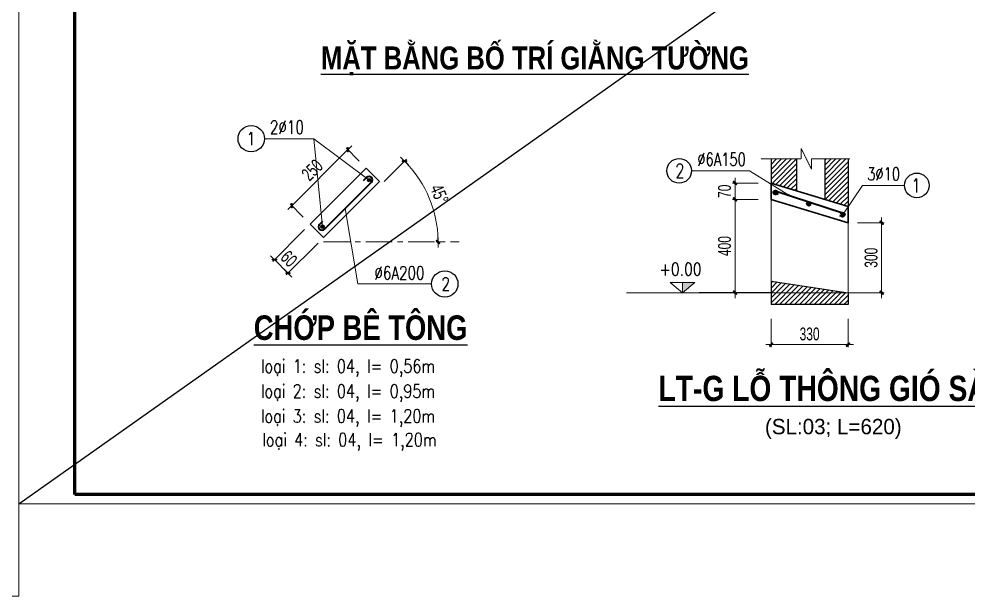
# Model space of a CAD drawing. Header units: millimetres. Extents: x -182770 to 489476, y -561170 to -280028.
# Drawn here: x 266876 to 282142, y -536349 to -527067 of the extents above; entities that cross this region are included whole.
import ezdxf
from ezdxf.enums import TextEntityAlignment as Align

# ---------------------------------------------------------------- set-up
doc = ezdxf.new("R2010")
doc.units = ezdxf.units.MM
doc.header["$MEASUREMENT"] = 0
doc.header["$PDMODE"] = 32
for name, pattern in [('CENTER', [2, 1.25, -0.25, 0.25, -0.25]), ('CENTERX2', [4, 2.5, -0.5, 0.5, -0.5]), ('DASHDOT', [1, 0.5, -0.25, 0, -0.25]), ('HIDDEN', [0.375, 0.25, -0.125])]:
    doc.linetypes.add(name, pattern=pattern)
doc.layers.get('Defpoints').update_dxf_attribs({"color": 1})
for name, color, linetype, lineweight in [('Dim', 252, 'Continuous', 13), ('EG Net truc', 8, 'DASHDOT', 13), ('hatch1', 136, 'Continuous', 9), ('Khungten_LCDI', 7, 'Continuous', 5), ('LC Dim', 8, 'Continuous', 18), ('LC Net dam 1', 30, 'Continuous', 30), ('LC Net dam2', 6, 'Continuous', 40), ('LC Net dam3', 1, 'Continuous', 60), ('LC Net manh', 133, 'Continuous', 5), ('LC Net thay', 63, 'Continuous', 25), ('LC Text1', 3, 'Continuous', 20), ('LC Text2', 7, 'Continuous', 25), ('MANH', 35, 'HIDDEN', 5), ('thay2', 151, 'Continuous', 15), ('truc', 76, 'CENTER', 9)]:
    doc.layers.add(name, color=color, linetype=linetype, lineweight=lineweight)
doc.layers.add('KCS_Plotter', color=11, linetype='Continuous', plot=False)
doc.layers.add('KCS_SNODE', color=6, linetype='Continuous')
doc.layers.add('KCS_STEEL', color=4, linetype='Continuous')
doc.styles.add('HOATBIF', font='hoatbif.shx', dxfattribs={"width": 0.7})
doc.styles.add('Khungten', font='VHAVAN.TTF', dxfattribs={"width": 0.9, "height": 5000})
doc.styles.add('LC 1', font='VHAVANB.TTF')
doc.styles.add('LC 3', font='vnsimli.shx', dxfattribs={"width": 0.75})
doc.styles.add('LC3', font='VHARIALB.TTF', dxfattribs={"width": 0.8})
doc.styles.add('T1', font='Vnsimli.shx', dxfattribs={"width": 0.8})
doc.styles.add('Title', font='VHBLACK.TTF', dxfattribs={"width": 0.8})
doc.dimstyles.new('1-110', dxfattribs={"dimscale": 110, "dimtxt": 2.5, "dimasz": 0.35, "dimexe": 0.5, "dimexo": 1, "dimgap": 0.8, "dimtad": 1, "dimdec": 0, "dimzin": 0, "dimdsep": 46, "dimtxsty": 'HOATBIF', "dimblk1": 'DOT', "dimblk2": 'DOT', "dimsah": 1, "dimcen": -1, "dimdle": 1, "dimclrd": 256, "dimclre": 256, "dimclrt": 4, "dimadec": 3, "dimazin": 2, "dimtfac": 0.3333333333333333, "dimtdec": 0, "dimtix": 1, "dimtmove": 2, "dimatfit": 3, "dimldrblk": 'DOT', "dimfxl": 1, "dimtvp": 0.8333333333333334, "dimtolj": 1, "dimtzin": 0, "dimarcsym": 0})
doc.dimstyles.new('1-150', dxfattribs={"dimscale": 100, "dimtxt": 3.5, "dimasz": 0.35, "dimexe": 0.5, "dimexo": 0, "dimgap": 0.8, "dimtad": 1, "dimdec": 0, "dimzin": 0, "dimdsep": 46, "dimtxsty": 'HOATBIF', "dimblk1": 'DOT', "dimblk2": 'DOT', "dimsah": 1, "dimcen": -1, "dimdle": 1, "dimclrd": 256, "dimclre": 256, "dimclrt": 4, "dimadec": 3, "dimazin": 2, "dimtfac": 0.3333333333333333, "dimtdec": 0, "dimtix": 1, "dimtmove": 2, "dimatfit": 3, "dimldrblk": 'DOT', "dimfxl": 1, "dimtvp": 0.8333333333333334, "dimtolj": 1, "dimtzin": 0, "dimarcsym": 0})
doc.dimstyles.new('1-170', dxfattribs={"dimscale": 138, "dimtxt": 2.5, "dimasz": 0.35, "dimexe": 0.5, "dimexo": 0, "dimgap": 0.8, "dimtad": 1, "dimdec": 0, "dimzin": 0, "dimdsep": 46, "dimtxsty": 'HOATBIF', "dimblk1": 'DOT', "dimblk2": 'DOT', "dimsah": 1, "dimcen": -1, "dimdle": 1, "dimclrd": 256, "dimclre": 256, "dimclrt": 4, "dimadec": 3, "dimazin": 2, "dimtfac": 0.3333333333333333, "dimtdec": 0, "dimtix": 1, "dimtmove": 2, "dimatfit": 3, "dimldrblk": 'DOT', "dimfxl": 1, "dimtvp": 0.8333333333333334, "dimtolj": 1, "dimtzin": 0, "dimarcsym": 0})
doc.dimstyles.new('1-20', dxfattribs={"dimscale": 100, "dimtxt": 2.5, "dimasz": 0.35, "dimexe": 0.5, "dimexo": 0, "dimgap": 0.8, "dimtad": 1, "dimdec": 0, "dimlfac": 0.2, "dimzin": 0, "dimdsep": 46, "dimtxsty": 'HOATBIF', "dimblk1": 'DOT', "dimblk2": 'DOT', "dimsah": 1, "dimcen": -1, "dimdle": 1, "dimclrd": 256, "dimclre": 256, "dimclrt": 4, "dimadec": 3, "dimazin": 2, "dimtfac": 0.3333333333333333, "dimtdec": 0, "dimtix": 1, "dimtmove": 2, "dimatfit": 3, "dimldrblk": 'DOT', "dimfxl": 1, "dimtvp": 0.8333333333333334, "dimtolj": 1, "dimtzin": 0, "dimarcsym": 0})
pattern_1 = [(45, (0, 0), (-53.03300858899107, 53.03300858899107), [])]

# ---------------------------------------------------------------- blocks, each defined once
blk = doc.blocks.new('lcdi fix')
at = {"layer": 'Defpoints', "lineweight": 0}
blk.add_lwpolyline([(-1199.999999582767, -14849.99999999255), (-1199.999999582767, 14849.99999999255), (40799.99891111254, 14849.99999999255), (40799.99891111254, -14849.99999999255)], close=True, dxfattribs=at)
at = {"layer": 'Khungten_LCDI', "color": 5, "lineweight": 60}
blk.add_lwpolyline([(0, -14649.99999999255), (0, 14649.99999999255), (40599.99891117215, 14649.99999999255), (40599.99891117215, -14649.99999999255)], close=True, dxfattribs=at)
at = {"color": 7, "style": 'Khungten', "width": 0.8}
for tag, p in [('REVISION', (39498.75271332351, -10746.30395446718)), ('NGAYHT', (39546.07422497955, -11609.37091637403))]:
    blk.add_attdef(tag, text='', height=199.998925739526, dxfattribs=at).set_placement(p, align=Align.CENTER)
at = {"layer": 'LC Text1', "color": 3, "style": 'LC 1', "width": 1.834005631990714}
for tag, p, p2 in [('TENBANVE1', (36912.65773373929, -8885.760238945484), (40339.14503431407, -8885.760238945484)), ('TENBANVE2', (36912.65773373929, -9562.465564332902), (40339.14503431407, -9562.465564332902))]:
    blk.add_attdef(tag, text='', height=249.9999935159642, dxfattribs=at).set_placement(p, p2, align=Align.FIT)
at = {"layer": 'LC Text1', "style": 'Title', "width": 0.7}
blk.add_attdef('SOBANVE', text='', height=249.9999935159641, dxfattribs=at).set_placement((39561.98232412425, -13896.18071823567), align=Align.CENTER)
blk = doc.blocks.new('TIEUDE1')
at = {"layer": 'LC Text2', "color": 7, "style": 'LC 1'}
blk.add_attdef('TIªU§Ò', text='', height=5, dxfattribs=at).set_placement((0, 0), align=Align.BOTTOM_CENTER)
blk.add_attdef('TL', text='', height=3, dxfattribs=at).set_placement((0, -2), align=Align.TOP_CENTER)
blk = doc.blocks.new('DOT')
at = {"layer": 'LC Dim'}
blk.add_line((-3, 0), (3, 0), dxfattribs=at)
at = {"layer": 'LC Dim', "color": 4}
blk.add_line((-1, -1), (1, 1), dxfattribs=at)
blk.add_lwpolyline([(0.5, 1), (-1, -0.5), (-0.5, -1), (1, 0.5)], close=True, dxfattribs=at)
blk = doc.blocks.new('*D301')
at = {"layer": 'Defpoints', "color": 0, "transparency": 16777216}
for p in [(1642.923260898856, 4324.454238005682), (2246.047526860436, 4324.454238005683), (2246.047526860669, 2324.454238005682)]:
    blk.add_point(p, dxfattribs=at)
at = {"layer": 'LC Dim', "lineweight": -2, "transparency": 16777216}
for p, q in [((2136.047526860436, 4324.454238005683), (1587.923260898856, 4324.454238005682)), ((1642.923260898856, 2362.954238005682), (1642.923260898856, 4285.954238005682)), ((2136.047526860669, 2324.454238005682), (1587.923260898856, 2324.454238005682))]:
    blk.add_line(p, q, dxfattribs=at)
at = {"layer": 'LC Dim', "lineweight": -2, "transparency": 16777216, "xscale": 38.5, "yscale": 38.5, "zscale": 38.5}
for p, rotation in [((1642.923260898856, 4324.454238005682), 90), ((1642.923260898856, 2324.454238005682), 270)]:
    blk.add_blockref('DOT', p, dxfattribs=dict(at, rotation=rotation))
at = {"layer": 'LC Dim', "color": 4, "transparency": 16777216, "insert": (1417.423260898857, 3324.454238005681), "char_height": 275, "attachment_point": 5, "rotation": 90, "style": 'HOATBIF'}
blk.add_mtext('\\A1;400', dxfattribs=at)
blk = doc.blocks.new('_Dot')
at = {"color": 0, "linetype": 'ByBlock', "lineweight": -2}
blk.add_line((-0.5, 0), (-1, 0), dxfattribs=at)
at = {"color": 0, "linetype": 'ByBlock', "const_width": 0.5}
blk.add_lwpolyline([(-0.25, 0, 1), (0.25, 0, 1)], format="xyb", close=True, dxfattribs=at)
blk = doc.blocks.new('*D302')
at = {"layer": 'Defpoints', "color": 0, "transparency": 16777216}
for p in [(1642.923260898856, 4674.454238005682), (2246.04752686032, 4674.454238005683), (2246.04752686032, 4324.454238005683)]:
    blk.add_point(p, dxfattribs=at)
at = {"layer": 'LC Dim', "lineweight": -2, "transparency": 16777216}
for p, q in [((1642.923260898856, 4712.954238005682), (1642.923260898856, 4751.454238005682)), ((2136.04752686032, 4674.454238005683), (1587.923260898856, 4674.454238005682)), ((1642.923260898856, 4324.454238005682), (1642.923260898856, 4674.454238005682)), ((2136.04752686032, 4324.454238005683), (1587.923260898856, 4324.454238005682)), ((1642.923260898856, 4285.954238005682), (1642.923260898856, 4247.454238005682))]:
    blk.add_line(p, q, dxfattribs=at)
at = {"layer": 'LC Dim', "lineweight": -2, "transparency": 16777216, "xscale": 38.5, "yscale": 38.5, "zscale": 38.5}
for p, rotation in [((1642.923260898856, 4674.454238005682), 270), ((1642.923260898856, 4324.454238005682), 90)]:
    blk.add_blockref('DOT', p, dxfattribs=dict(at, rotation=rotation))
at = {"layer": 'LC Dim', "color": 4, "transparency": 16777216, "insert": (1417.423260898857, 4499.454238005681), "char_height": 275, "attachment_point": 5, "rotation": 90, "style": 'HOATBIF'}
blk.add_mtext('\\A1;70', dxfattribs=at)
blk = doc.blocks.new('Caodo1')
at = {"layer": 'LC Text1'}
blk.add_hatch(color=4, dxfattribs=at).paths.add_polyline_path([(3.638e-12, 200.210680454169), (3.638e-12, 3.2e-15), (243.3882687822297, 200.210680454169)])
at = {"layer": 'LC Text1', "color": 4}
for p, q in [((3.638e-12, 0), (3.638e-12, 200.2106804541654)), ((323.6303984126134, 0), (-323.6303984126098, 0))]:
    blk.add_line(p, q, dxfattribs=at)
blk.add_lwpolyline([(-243.3882687822297, 200.210680454169), (243.3882687822297, 200.210680454169), (3.638e-12, 0), (3.638e-12, 0)], close=True, dxfattribs=at)
at = {"layer": 'LC Text1', "color": 4, "style": 'T1', "width": 0.8}
blk.add_attdef('%%P0,00', text='', height=250, dxfattribs=at).set_placement((-39.04586973765618, 459.5053816559738), align=Align.MIDDLE_CENTER)
blk = doc.blocks.new('theptron1')
at = {"layer": 'LC Net dam3'}
for p, q in [((-0.5, 0), (0.5, 0)), ((-0.3535533905960619, 0.353553390592424), (0.3535533905960619, -0.353553390592424)), ((0.3535533905960619, 0.353553390592424), (-0.3535533905960619, -0.353553390592424)), ((0, 0.5), (0, -0.5))]:
    blk.add_line(p, q, dxfattribs=at)
blk.add_circle((0, 0), 0.4999999999978782, dxfattribs=at)
blk = doc.blocks.new('*D303')
at = {"layer": 'Defpoints', "color": 0, "transparency": 16777216}
for p in [(2416.380516683974, 1870.424991300562), (4066.380516683974, 1870.424991300562), (4066.380516683974, 1212.032929731766)]:
    blk.add_point(p, dxfattribs=at)
at = {"layer": 'LC Dim', "lineweight": -2, "transparency": 16777216}
for p, q in [((2416.380516683974, 1760.424991300562), (2416.380516683974, 1157.032929731766)), ((4066.380516683974, 1760.424991300562), (4066.380516683974, 1157.032929731766)), ((2454.880516683974, 1212.032929731766), (4027.880516683974, 1212.032929731766))]:
    blk.add_line(p, q, dxfattribs=at)
at = {"layer": 'LC Dim', "lineweight": -2, "transparency": 16777216, "xscale": 38.5, "yscale": 38.5, "zscale": 38.5, "rotation": 180}
blk.add_blockref('DOT', (2416.380516683974, 1212.032929731766), dxfattribs=at)
at = {"layer": 'LC Dim', "lineweight": -2, "transparency": 16777216, "xscale": 38.5, "yscale": 38.5, "zscale": 38.5}
blk.add_blockref('DOT', (4066.380516683974, 1212.032929731766), dxfattribs=at)
at = {"layer": 'LC Dim', "color": 4, "transparency": 16777216, "insert": (3241.380516683974, 1437.532929731766), "char_height": 275, "attachment_point": 5, "style": 'HOATBIF'}
blk.add_mtext('\\A1;330', dxfattribs=at)
blk = doc.blocks.new('*D304')
at = {"layer": 'Defpoints', "color": 0, "transparency": 16777216}
for p in [(4158.667062615337, 3824.454238005683), (4786.511502224579, 3824.454238005683), (4158.667062615104, 2324.454238005682)]:
    blk.add_point(p, dxfattribs=at)
at = {"layer": 'LC Dim', "lineweight": -2, "transparency": 16777216}
for p, q in [((4268.667062615337, 3824.454238005683), (4841.511502224579, 3824.454238005683)), ((4786.511502224579, 2362.954238005682), (4786.511502224579, 3785.954238005683)), ((4268.667062615104, 2324.454238005682), (4841.511502224579, 2324.454238005682))]:
    blk.add_line(p, q, dxfattribs=at)
at = {"layer": 'LC Dim', "lineweight": -2, "transparency": 16777216, "xscale": 38.5, "yscale": 38.5, "zscale": 38.5}
for p, rotation in [((4786.511502224579, 3824.454238005683), 90), ((4786.511502224579, 2324.454238005682), 270)]:
    blk.add_blockref('DOT', p, dxfattribs=dict(at, rotation=rotation))
at = {"layer": 'LC Dim', "color": 4, "transparency": 16777216, "insert": (4561.011502224579, 3074.454238005681), "char_height": 275, "attachment_point": 5, "rotation": 90, "style": 'HOATBIF'}
blk.add_mtext('\\A1;300', dxfattribs=at)
blk = doc.blocks.new('*D1313')
at = {"layer": 'Defpoints', "color": 0, "ltscale": 2, "transparency": 16777216}
for p in [(1299.07070554622, 997.3597722541098), (1513.85534728365, 782.5751305172453), (453.1951755055925, -278.0850412636064)]:
    blk.add_point(p, dxfattribs=at)
at = {"layer": 'LC Dim', "lineweight": -2, "ltscale": 2, "transparency": 16777216}
for p, q in [((263.1592711096587, -38.55166218518006), (1274.321968204723, 972.611034912548)), ((1513.85534728365, 782.5751305172453), (1263.715366486846, 1032.71511131339)), ((453.1951755055925, -278.0850412636064), (203.0551947087882, -27.94506046746102))]:
    blk.add_line(p, q, dxfattribs=at)
at = {"layer": 'LC Dim', "lineweight": -2, "ltscale": 2, "transparency": 16777216, "xscale": 35, "yscale": 35, "zscale": 35}
for p, rotation in [((1299.07070554622, 997.3597722541098), 45.00000000007547), ((238.4105337681622, -63.30039952674181), 225.0000000000755)]:
    blk.add_blockref('DOT', p, dxfattribs=dict(at, rotation=rotation))
at = {"layer": 'LC Dim', "color": 4, "ltscale": 2, "transparency": 16777216, "insert": (623.7837295137577, 611.9865765067352), "char_height": 250, "attachment_point": 5, "rotation": 45.00000000007546, "style": 'HOATBIF'}
blk.add_mtext('\\A1;250', dxfattribs=at)
blk = doc.blocks.new('*D1314')
at = {"layer": 'Defpoints', "color": 0, "ltscale": 2, "transparency": 16777216}
for p in [(1985.541437153355, 395.7418543916426), (2932.940338502997, -188.9770812142318), (840.0284516304962, -749.7711311312158), (840.0284516304962, -749.7711311312158), (3405.328602884314, -749.7711311312157)]:
    blk.add_point(p, dxfattribs=at)
at = {"layer": 'LC Dim', "lineweight": -2, "ltscale": 2, "transparency": 16777216}
blk.add_line((1985.541437153355, 395.7418543916426), (2407.50162764534, 817.7020448836283), dxfattribs=at)
blk.add_arc((840.0284516304962, -749.7711311312158), 2166.741824176223, 0.9255251656962332, 44.07447483430376, dxfattribs=at)
at = {"layer": 'LC Dim', "lineweight": -2, "ltscale": 2, "transparency": 16777216, "xscale": 35, "yscale": 35, "zscale": 35}
for p, rotation in [((2372.146288586013, 782.346705824301), 134.5372374171519), ((3006.770275806718, -749.7711311312158), 270.4627625828481)]:
    blk.add_blockref('DOT', p, dxfattribs=dict(at, rotation=rotation))
at = {"layer": 'LC Dim', "color": 4, "ltscale": 2, "transparency": 16777216, "insert": (3031.232179387891, 157.8551708283802), "char_height": 250, "attachment_point": 5, "rotation": 292.5, "style": 'HOATBIF'}
blk.add_mtext('\\A1;45°', dxfattribs=at)
blk = doc.blocks.new('*D1315')
at = {"layer": 'Defpoints', "color": 0, "ltscale": 2, "transparency": 16777216}
for p in [(479.9751433203928, -515.854743243428), (734.5335845485098, -770.4131844704971), (-89.42213942089188, -1085.252025978853)]:
    blk.add_point(p, dxfattribs=at)
at = {"layer": 'LC Dim', "lineweight": -2, "ltscale": 2, "transparency": 16777216}
for p, q in [((479.9751433203928, -515.854743243428), (-124.7774784804012, -1120.607365037999)), ((734.5335845485098, -770.4131844704971), (129.7809627458821, -1375.165806266902)), ((-114.1708767622937, -1060.503288637197), (-138.9196141036956, -1035.75455129554)), ((165.1363018053914, -1339.810467207756), (-89.42213942089188, -1085.252025978853)), ((189.8850391467932, -1364.559204549413), (214.6337764881951, -1389.307941891069))]:
    blk.add_line(p, q, dxfattribs=at)
at = {"layer": 'LC Dim', "lineweight": -2, "ltscale": 2, "transparency": 16777216, "xscale": 35, "yscale": 35, "zscale": 35}
for p, rotation in [((-89.42213942089188, -1085.252025978853), 314.9999999997052), ((165.1363018053914, -1339.810467207756), 134.9999999997052)]:
    blk.add_blockref('DOT', p, dxfattribs=dict(at, rotation=rotation))
at = {"layer": 'LC Dim', "color": 4, "ltscale": 2, "transparency": 16777216, "insert": (182.8139713362379, -1067.574356450808), "char_height": 250, "attachment_point": 5, "rotation": 314.9999999997052, "style": 'HOATBIF'}
blk.add_mtext('\\A1;60', dxfattribs=at)
blk = doc.blocks.new('KCS_SNODE')
at = {"layer": 'KCS_SNODE'}
blk.add_hatch(color=256, dxfattribs=at).paths.add_polyline_path([(10, 0, 1), (-10, 0, 1)])
blk.add_circle((0, 0), 10, dxfattribs=at)
blk = doc.blocks.new('sadva')
at = {"layer": 'hatch1'}
h = blk.add_hatch(dxfattribs=at)
h.set_pattern_fill('ANSI31', color=256, scale=600)
h.set_pattern_definition(pattern_1)
h.paths.add_polyline_path([(3566.380516683974, 4325.969389520832), (4066.380516683974, 4174.454238005681), (4066.380516683974, 5192.455426283646), (3566.380516683974, 5192.455426283646)])
h.paths.add_polyline_path([(2966.380516683974, 5192.455426283646), (2416.380516683974, 5192.455426283646), (2416.380516683974, 4674.454238005681), (2966.380516683974, 4507.787571339014)])
h = blk.add_hatch(dxfattribs=at)
h.set_pattern_fill('ANSI31', color=256, scale=600)
h.set_pattern_definition(pattern_1)
h.paths.add_polyline_path([(4066.380516684671, 2324.454238005575), (2416.380516683974, 2574.454238005681), (2416.380516683974, 2324.454238005612)])
h.paths.add_polyline_path([(2416.380516683974, 2324.454238005612), (2416.380516683974, 2074.454238005681), (4066.380516683974, 2074.454238005681), (4066.380516683974, 2324.454238005575)])
at = {"layer": 'LC Net dam 1'}
for p, q in [((2416.380516683974, 4674.454238005681), (4066.380516683974, 4174.454238005681)), ((2416.380516683974, 4673.957127846952), (2416.380516683974, 4324.454238005681)), ((2416.380516683974, 4324.454238005681), (4066.380516683974, 3824.454238005681))]:
    blk.add_line(p, q, dxfattribs=at)
blk.add_lwpolyline([(4066.380516683974, 4174.454238005681), (4066.380516683974, 3824.454238005681)], dxfattribs=at)
at = {"layer": 'LC Net dam2'}
blk.add_lwpolyline([(2568.068157743954, 4432.98746864713), (2498.675325401302, 4440.697783351876, -0.9999999999999994), (2506.273024476541, 4509.077075026755), (3965.295952352521, 4030.296749706788, -0.9999999999999999), (3957.698253279959, 3961.917458032025), (3888.305420937308, 3969.627772736654)], format="xyb", dxfattribs=at)
at = {"layer": 'LC Net thay'}
for p, q in [((2416.380516683974, 5192.455426283646), (2416.380516683974, 4674.454238005681)), ((2416.380516683974, 2574.454238005681), (4066.380516683974, 2324.454238005681)), ((2416.380516683974, 2324.454238005681), (871.2330356424209, 2324.454238005681)), ((4066.380516683974, 2074.454238005681), (2416.380516683974, 2074.454238005681))]:
    blk.add_line(p, q, dxfattribs=at)
for points in [[(2966.380516683974, 4507.787571338995), (2966.380516683974, 5192.455426283646)], [(3566.380516683974, 5192.455426283646), (3566.380516683974, 4325.969389520818)], [(4066.380516683974, 5192.455426283646), (4066.380516683974, 4174.454238005681)], [(2416.380516683974, 2574.454238005681), (2416.380516683974, 2074.454238005681)], [(4066.380516683974, 2324.454238005681), (4066.380516683974, 2074.454238005681)]]:
    blk.add_lwpolyline(points, dxfattribs=at)
at = {"layer": 'LC Text2', "ltscale": 100}
for centre in [(443.9823180646054, 4938.379600527696), (5541.448940398113, 4625.610768828774)]:
    blk.add_circle(centre, 264.2807355668414, dxfattribs=at)
at = {"layer": 'MANH'}
blk.add_lwpolyline([(2194.102808767871, 5192.455426283646), (3061.448640242277, 5192.455426283646), (3061.448640242277, 5414.733134199807), (3283.72634815838, 4970.177718367544), (3283.72634815838, 5192.455426283646), (4107.313519076502, 5192.455426283646)], dxfattribs=at)
at = {"layer": 'thay2'}
for p, q in [((2416.380516684905, 2574.454238005681), (2416.380516683974, 4324.454238005681)), ((4066.380516683974, 2324.454238005681), (4066.380516683974, 3824.454238005681))]:
    blk.add_line(p, q, dxfattribs=at)
at = {"layer": 'truc'}
blk.add_line((-682.3514926595963, 2324.454238005681), (4555.089282419853, 2324.454238005565), dxfattribs=at)
at = {"layer": 'LC Dim'}
for p, xscale, yscale, zscale, rotation in [((2509.228644516144, 4474.125296693412), 57.29947826062169, 57.29947826062169, 57.29947826062169, 355.7052167429703), ((3226.326085409703, 4233.146367290465), 57.29947826062169, 57.29947826062169, 57.29947826062169, 355.7052167429703), ((3949.192351211968, 3997.462662615988), -57.29947826062168, 57.29947826057553, 57.29947826054253, 351.6143997652013)]:
    blk.add_blockref('theptron1', p, dxfattribs=dict(at, xscale=xscale, yscale=yscale, zscale=zscale, rotation=rotation))
at = {"layer": 'LC Text1'}
ref = blk.add_blockref('Caodo1', (516.0135053808917, 2324.454238005681), dxfattribs=dict(at, xscale=1.097608667182786, yscale=1.097608667182786, zscale=1.097608667182786))
ref.add_attrib('%%P0,00', '+0.00', dxfattribs={"layer": 'LC Text2', "color": 1, "height": 274.4021667956965, "style": 'T1', "width": 0.8}).set_placement((473.1564203395392, 2828.8113275285), align=Align.MIDDLE_CENTER)
at = {"layer": 'LC Text2'}
ref = blk.add_blockref('TIEUDE1', (3749.824151947454, -162.2100826440728), dxfattribs=dict(at, xscale=110.0000000002126, yscale=110.0000000002126, zscale=110.0000000002126))
ref.add_attrib('TIªU§Ò', '%%Ult-G lç th«ng giã sµn', dxfattribs={"color": 7, "height": 541.6856062783264, "style": 'LC3', "width": 0.8}).set_placement((3749.824151947454, -162.2100826440728), align=Align.BOTTOM_CENTER)
ref.add_attrib('TL', '(sl:03; l=620)', dxfattribs={"color": 7, "height": 330.0000000001227, "style": 'LC 1'}).set_placement((3749.824151947454, -382.2100826489041), align=Align.TOP_CENTER)
at = {"layer": 'LC Text2', "linetype": 'ByBlock', "style": 'LC 3', "width": 0.75}
for s, p in [('%%C6A150', (833.2667112527997, 5047.895475686761)), ('3%%C10', (4475.959191785485, 4735.126643987838))]:
    blk.add_text(s, height=274.402173215721, dxfattribs=at).set_placement(p)
at = {"layer": 'LC Text2', "ltscale": 100, "style": 'LC 3', "width": 0.75}
for s, p in [('2', (458.8960437417845, 4938.379600527696)), ('1', (5526.535214721051, 4625.610768828774))]:
    blk.add_text(s, height=301.8423905372932, dxfattribs=at).set_placement(p, align=Align.MIDDLE_CENTER)
at = {"layer": 'LC Dim'}
for base, p1, p2, picture, middle in [((1642.923260898856, 4674.454238005682), (2246.047526860319, 4324.454238005681), (2246.047526860319, 4674.454238005681), '*D302', (1417.423260898857, 4499.454238005681)), ((1642.923260898856, 4324.454238005682), (2246.047526860668, 2324.454238005681), (2246.047526860435, 4324.454238005681), '*D301', (1417.423260898857, 3324.454238005681)), ((4786.511502224579, 3824.454238005683), (4158.667062615103, 2324.454238005681), (4158.667062615335, 3824.454238005681), '*D304', (4561.011502224579, 3074.454238005681))]:
    dim = blk.add_linear_dim(base=base, p1=p1, p2=p2, angle=90, dimstyle='1-110', override={"dimlfac": 0.2}, dxfattribs=at)
    dim.commit()
    dim.dimension.update_dxf_attribs({"geometry": picture, "text_midpoint": middle})
dim = blk.add_linear_dim(base=(4066.380516683974, 1212.032929731766), p1=(2416.380516683974, 1870.424991300562), p2=(4066.380516683974, 1870.424991300562), dimstyle='1-110', override={"dimlfac": 0.2}, dxfattribs=at)
dim.commit()
dim.dimension.update_dxf_attribs({"geometry": '*D303', "text_midpoint": (3241.380516683974, 1437.532929731766)})
for points, dimstyle, override in [([(2796.477725179109, 4413.846014323644), (1954.25957509951, 4938.379600527696), (732.5804458157509, 4938.379600527696)], '1-170', {"dimgap": 0.8, "dimtad": 1}), ([(3947.793102126394, 3987.970459360222), (4378.949095302669, 4625.610768828774), (5277.168204831367, 4625.610768828774)], '1-110', {"dimlfac": 0.2})]:
    blk.add_leader(points, dimstyle=dimstyle, override=override, dxfattribs=at)
blk = doc.blocks.new('dsgsd')
at = {"layer": 'EG Net truc', "linetype": 'CENTERX2', "ltscale": 200}
blk.add_line((840.0284516304964, -749.771131131216, -0.0015499610177902), (3405.328602884314, -749.771131131216, -0.0015499610177902), dxfattribs=at)
at = {"layer": 'LC Net dam2'}
for p, q in [((856.2033689154778, -509.2327836613404, -0.0015499610177902), (1745.489995531272, 380.0538429537555, -0.0015499610177902)), ((1653.471833072894, 472.0720054121921, -0.0015499610177902), (1589.857230487163, 408.4574028265197, -0.0015499610177902)), ((764.1852064571576, -417.2146212030202, -0.0015499610177902), (827.7998090427718, -353.6000186173478, -0.0015499610177902))]:
    blk.add_line(p, q, dxfattribs=at)
for centre, start, end in [((1699.480914301705, 426.0629241825081, -0.0015499610177902), 45.00000000029478, 134.9999999997052), ((1699.480914302054, 426.0629241829738, -0.0015499610177902), 314.9999999997052, 45.00000000029478), ((810.1942876863759, -463.2237024321221, -0.0015499610177902), 134.9999999997052, 225.0000000002948), ((810.1942876863759, -463.2237024321221, -0.0015499610177902), 225.0000000002948, 314.9999999997052)]:
    blk.add_arc(centre, 65.06666666666666, start, end, dxfattribs=at)
at = {"layer": 'LC Net thay', "ltscale": 2, "elevation": -0.0015499610177902}
blk.add_lwpolyline([(840.0284516311949, -664.9183173888596), (585.4700104034273, -410.3598761617905), (1646.13018218358, 650.3002956183627), (1900.688623410999, 395.7418543916428)], close=True, dxfattribs=at)
at = {"layer": 'LC Text2', "ltscale": 100}
for centre in [(-531.6487413270515, 1205.978402415058, -0.0015499610177902), (3134.172407429432, -1546.195168771781, -0.0015499610177902)]:
    blk.add_circle(centre, 250, dxfattribs=at)
at = {"layer": 'KCS_STEEL', "xscale": 3.253333333333334, "yscale": 3.253333333333334, "zscale": 3.253333333333334, "rotation": 44.99999999998158}
for p in [(1701.907493712031, 421.9268148435513, -0.0015499610177902), (819.4421095713624, -460.5385692965938, -0.0015499610177902)]:
    blk.add_blockref('KCS_SNODE', p, dxfattribs=at)
at = {"layer": 'LC Text2', "linetype": 'ByBlock', "style": 'LC 3', "width": 0.75}
for s, p in [('2%%C10', (-176.6842549428111, 1298.066187835764, -0.0015499610177902)), ('%%C6A200', (1802.343736159906, -1462.107383351075, -0.0015499610177902))]:
    blk.add_text(s, height=250, dxfattribs=at).set_placement(p)
at = {"layer": 'LC Text2', "ltscale": 100, "style": 'LC 3', "width": 0.75}
for s, p in [('1', (-536.549004050612, 1205.978402415058, -0.0015499610177902)), ('2', (3152.772144705872, -1546.195168771781, -0.0015499610177902))]:
    blk.add_text(s, height=250, dxfattribs=at).set_placement(p, align=Align.MIDDLE_CENTER)
at = {"layer": 'LC Dim', "ltscale": 2}
dim = blk.add_aligned_dim(p1=(453.1951755055925, -278.0850412636064, -0.0015499610177902), p2=(1513.85534728365, 782.5751305172453, -0.0015499610177902), distance=303.75135333412004, dimstyle='1-20', override={"dimscale": 100, "dimlfac": 0.1666666666666667}, dxfattribs=at)
dim.commit()
dim.dimension.update_dxf_attribs({"geometry": '*D1313', "text_midpoint": (623.7837295137577, 611.9865765067352, -0.0015499610177902)})
dim = blk.add_angular_dim_2l(base=(2932.940338502997, -188.9770812142318), line1=((840.0284516304964, -749.771131131216, -0.0015499610177902), (3405.328602884314, -749.771131131216, -0.0015499610177902)), line2=((1985.541437153355, 395.7418543916428, -0.0015499610177902), (840.0284516304964, -749.771131131216, -0.0015499610177902)), dimstyle='1-20', override={"dimscale": 100, "dimlfac": 0.1666666666666667}, dxfattribs=at)
dim.commit()
dim.dimension.update_dxf_attribs({"geometry": '*D1314', "text_midpoint": (3031.232179387891, 157.8551708283803, -0.0015499610177902)})
dim = blk.add_linear_dim(base=(-89.42213942089188, -1085.252025978853, -0.0015499610177902), p1=(734.5335845485097, -770.4131844704971, -0.0015499610177902), p2=(479.9751433203928, -515.854743243428, -0.0015499610177902), angle=314.9999999997052, dimstyle='1-20', override={"dimscale": 100, "dimlfac": 0.1666666666666667}, dxfattribs=at)
dim.commit()
dim.dimension.update_dxf_attribs({"geometry": '*D1315', "text_midpoint": (182.8139713362379, -1067.574356450808, -0.0015499610177902)})
for points in [[(819.4421095713624, -460.5385692965938, -0.0015499610177902), (654.940178117191, 1205.978402415058, -0.0015499610177902), (-281.6487413270515, 1205.978402415058, -0.0015499610177902)], [(1701.907493712031, 421.9268148435513, -0.0015499610177902), (654.940178117191, 1205.978402415058, -0.0015499610177902), (-281.6487413269933, 1205.978402415058, -0.0015499610177902)], [(1249.159042735118, -116.277109842049, -0.0015499610177902), (1490.238360687508, -1546.195168771781, -0.0015499610177902), (2884.172407429432, -1546.195168771781, -0.0015499610177902)]]:
    blk.add_leader(points, dimstyle='1-150', dxfattribs=at)
blk = doc.blocks.new('zvvv')
at = {"layer": 'LC Net manh', "xscale": 0.6533333333333315, "yscale": 0.6533333333333315, "zscale": 0.6533333333333315}
blk.add_blockref('dsgsd', (228.0076480214484, 2416.809863383765, 0.001012641198290254), dxfattribs=at)
at = {"layer": 'LC Text2'}
ref = blk.add_blockref('TIEUDE1', (1241.093086848035, 623.5849451689282), dxfattribs=dict(at, xscale=-61.59999840235983, yscale=61.59999840235983, zscale=61.59999840235983))
ref.add_attrib('TIªU§Ò', '%%Uchíp bª t«ng', dxfattribs={"color": 7, "height": 303.343931647834, "style": 'LC3', "width": 0.8}).set_placement((1233.809521776973, 623.5849451689282), align=Align.BOTTOM_CENTER)
at = {"layer": 'LC Text1', "color": 3, "style": 'LC 3', "width": 0.8}
for s, p in [('lo¹i 1: sl: 04, l= 0,56m', (0, 308.8764044832205)), ('lo¹i 2: sl: 04, l= 0,95m', (0, 0)), ('lo¹i 3: sl: 04, l= 1,20m', (0, -308.8764044831041)), ('lo¹i 4: sl: 04, l= 1,20m', (17.5, -601.7528089665575))]:
    blk.add_text(s, height=164.2267267266677, dxfattribs=at).set_placement(p)

msp = doc.modelspace()

# ---------------------------------------------------------------- linework, layer by layer
at = {"layer": 'KCS_Plotter', "ltscale": 250}
msp.add_line((266876.1108573285, -534863.8014171002), (298376.1100403505, -512588.8014171112), dxfattribs=at)

# ---------------------------------------------------------------- block references
at = {"layer": 'Dim', "xscale": 0.75, "yscale": 0.75, "zscale": 0.75}
msp.add_blockref('sadva', (277162.7684433938, -533212.78775324), dxfattribs=at)
at = {"layer": 'LC Dim', "xscale": 1.3, "yscale": 1.3, "zscale": 1.3}
msp.add_blockref('zvvv', (270766.8224069584, -533158.2659227229, 17.74998303710073), dxfattribs=at)
at = {"layer": 'LC Net thay'}
for p, xscale, yscale, zscale in [((234236.1117284382, -524468.8014171051), 0.8, 0.8, 0.8), ((267776.1108570153, -523726.3014171054), 0.75, 0.75, 0.75)]:
    msp.add_blockref('lcdi fix', p, dxfattribs=dict(at, xscale=xscale, yscale=yscale, zscale=zscale))
at = {"layer": 'LC Text2'}
ref = msp.add_blockref('TIEUDE1', (275175.6458659906, -527989.150573615), dxfattribs=dict(at, xscale=75.00000000014396, yscale=75.00000000014396, zscale=75.00000000014396))
ref.add_attrib('TIªU§Ò', '%%UmÆt b»ng bè trÝ gi»ng t\xadêng', dxfattribs={"color": 7, "height": 369.331095189763, "style": 'LC3', "width": 0.8}).set_placement((275175.6458659906, -527989.150573615), align=Align.BOTTOM_CENTER)

doc.saveas('drawing.dxf')
